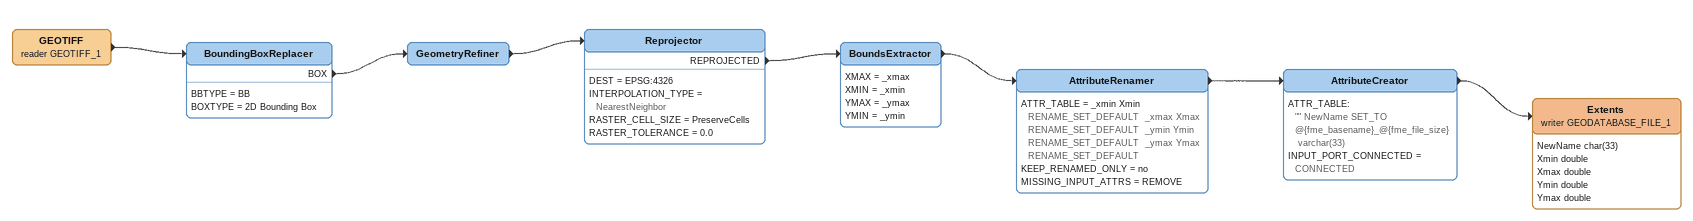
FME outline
GEOTIFF (reader GEOTIFF_1)
    -> BoundingBoxReplacer
BoundingBoxReplacer
    BBTYPE = BB
    BOXTYPE = 2D Bounding Box
    BOX -> GeometryRefiner
GeometryRefiner
    -> Reprojector
Reprojector
    DEST = EPSG:4326
    INTERPOLATION_TYPE = NearestNeighbor
    RASTER_CELL_SIZE = PreserveCells
    RASTER_TOLERANCE = 0.0
    REPROJECTED -> BoundsExtractor
BoundsExtractor
    XMAX = _xmax
    XMIN = _xmin
    YMAX = _ymax
    YMIN = _ymin
    -> AttributeRenamer
AttributeRenamer
    ATTR_TABLE = _xmin Xmin RENAME_SET_DEFAULT  _xmax Xmax RENAME_SET_DEFAULT  _ymin Ymin RENAME_SET_DEFAULT  _ymax Ymax RENAME_SET_DEFAULT
    KEEP_RENAMED_ONLY = no
    MISSING_INPUT_ATTRS = REMOVE
    -> AttributeCreator
AttributeCreator
    ATTR_TABLE:
      "" NewName SET_TO @{fme_basename}_@{fme_file_size}
       varchar(33)
    INPUT_PORT_CONNECTED = CONNECTED
    -> Extents (writer GEODATABASE_FILE_1)
Extents (writer GEODATABASE_FILE_1)
    attributes: NewName char(33), Xmin double, Xmax double, Ymin double, Ymax double
